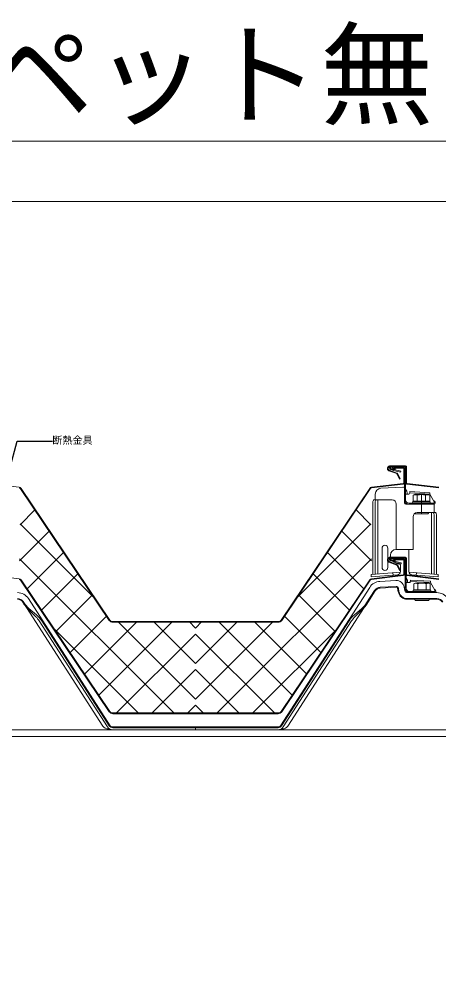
# Model space of a CAD drawing. Units: millimetres at full size, sheet at 1:3; details may follow other scales. Extents: x -1262 to 3778, y -891 to 1036.
# Drawn here: x -275 to 225, y -110 to 1036 of the extents above; entities that cross this region are included whole.
import ezdxf
from ezdxf.enums import TextEntityAlignment as Align

# ---------------------------------------------------------------- set-up
doc = ezdxf.new("R2010")
doc.units = ezdxf.units.MM
doc.header["$LTSCALE"] = 3
doc.linetypes.add('CHAIN2', pattern=[12, 9, -1, 1, -1])
for name, color, linetype, lineweight in [('0-0_補助1', 4, 'Continuous', 5), ('0-6_名称1', 5, 'Continuous', 25), ('0-B_屋根1', 6, 'Continuous', 20), ('2-1_裏貼1', 2, 'Continuous', 18), ('2-A_タイトフレーム', 3, 'Continuous', 9), ('2-C_断熱金具', 7, 'Continuous', 5), ('3-0_吊子', 7, 'Continuous', 5), ('4-2_H鋼1', 2, 'Continuous', 18), ('5-B_枠2', 4, 'Continuous', 5)]:
    doc.layers.add(name, color=color, linetype=linetype, lineweight=lineweight)
doc.layers.add('D-C_補助線1', color=4, linetype='Continuous')
doc.styles.add('ＭＳ ゴシック', font='')
doc.styles.get('ＭＳ ゴシック').set_extended_font_data('MS Gothic')

msp = doc.modelspace()

# ---------------------------------------------------------------- linework, layer by layer
at = {"layer": '0-0_補助1'}
msp.add_lwpolyline([(1191.647, 819), (-1194.647, 819), (-1194.647, -819)], dxfattribs=at)
at = {"layer": '0-6_名称1'}
msp.add_lwpolyline([(-295.771, 464.844), (-277.449, 533.225), (-235.674, 533.225)], dxfattribs=at)
at = {"layer": '0-B_屋根1'}
for p, q in [((174.741, 494.385), (165.192, 497.861)), ((165.568, 498.576), (175.015, 495.137)), ((185.229, 503.79), (167.029, 503.79)), ((185.229, 502.99), (167.029, 502.99)), ((167.929, 502.99), (182.429, 502.99)), ((167.929, 502.19), (182.429, 502.19)), ((167.929, 500.254), (172.929, 500.254)), ((167.929, 499.454), (172.929, 499.454)), ((172.929, 500.254), (172.929, 499.454)), ((176.031, 494.207), (178.814, 488.238)), ((183.429, 501.19), (183.429, 483.708)), ((184.229, 501.19), (184.229, 483.708)), ((185.429, 483.708), (185.429, 502.79)), ((186.229, 483.708), (186.229, 502.79)), ((-275.033, 478.154), (-312.891, 482.716)), ((144.693, 478.155), (182.548, 482.716)), ((144.789, 477.36), (182.548, 481.91)), ((224.871, 477.36), (187.014, 481.921)), ((224.967, 478.154), (187.109, 482.716)), ((-273.568, 476.405), (-167.757, 319.396)), ((-272.904, 476.853), (-167.094, 319.843)), ((142.562, 476.85), (37.019, 319.847)), ((143.226, 476.404), (37.683, 319.401)), ((185.229, 394.79), (167.029, 394.79)), ((185.229, 393.99), (167.029, 393.99)), ((167.929, 393.99), (182.429, 393.99)), ((167.929, 393.19), (182.429, 393.19)), ((167.929, 391.254), (172.929, 391.254)), ((167.929, 390.454), (172.929, 390.454)), ((172.929, 391.254), (172.929, 390.454)), ((183.429, 392.19), (183.429, 374.708)), ((184.229, 392.19), (184.229, 374.708)), ((185.429, 374.708), (185.429, 393.79)), ((186.229, 374.708), (186.229, 393.79)), ((174.741, 385.385), (165.192, 388.861)), ((165.568, 389.576), (175.015, 386.137)), ((176.031, 385.207), (178.814, 379.238)), ((-275.033, 369.154), (-312.891, 373.716)), ((-273.568, 367.405), (-167.757, 210.396)), ((-272.904, 367.853), (-167.094, 210.843)), ((142.562, 367.85), (37.019, 210.847)), ((143.226, 367.404), (37.683, 210.401)), ((144.693, 369.155), (182.548, 373.716)), ((144.789, 368.36), (182.548, 372.91)), ((224.871, 368.36), (187.014, 372.921)), ((224.967, 369.154), (187.109, 373.716)), ((-163.621, 317.19), (33.543, 317.19)), ((-163.62, 317.99), (33.543, 317.99)), ((-163.621, 208.19), (33.543, 208.19)), ((-163.62, 208.99), (33.543, 208.99))]:
    msp.add_line(p, q, dxfattribs=at)
for points in [[(175.306, 493.868), (178.089, 487.9), (178.814, 488.238)], [(175.306, 384.868), (178.089, 378.9), (178.814, 379.238)]]:
    msp.add_lwpolyline(points, dxfattribs=at)
for centre, radius, start, end in [((167.029, 500.541), 3.249, 90, 235.57982), ((167.029, 500.541), 2.449, 90.00009, 233.37631), ((167.929, 501.222), 1.768, 90, 270), ((167.929, 501.222), 0.968, 90, 270), ((174.399, 493.446), 1, 25, 70), ((174.399, 493.446), 1.8, 25, 70), ((182.429, 501.19), 1.8, 0, 90), ((182.429, 501.19), 1, 0, 90), ((185.229, 502.79), 1, 0, 90), ((185.229, 502.79), 0.2, 0, 90), ((182.429, 483.708), 1, 276.86999, 0), ((182.429, 483.708), 1.8, 276.86999, 0), ((187.229, 483.708), 1.8, 180, 263.13001), ((187.229, 483.708), 1, 180, 263.13001), ((-275.392, 475.176), 2.2, 33.97654, 83.13001), ((-275.392, 475.176), 3, 33.97654, 83.13001), ((145.052, 475.176), 3, 96.86999, 146.0895), ((145.052, 475.176), 2.2, 96.86999, 146.0895), ((167.029, 391.541), 3.249, 90, 235.57982), ((167.029, 391.541), 2.449, 90.00009, 233.37631), ((167.929, 392.222), 1.768, 90, 270), ((167.929, 392.222), 0.968, 90, 270), ((182.429, 392.19), 1.8, 0, 90), ((182.429, 392.19), 1, 0, 90), ((185.229, 393.79), 1, 0, 90), ((185.229, 393.79), 0.2, 0, 90), ((174.399, 384.446), 1, 25, 70), ((174.399, 384.446), 1.8, 25, 70), ((-275.392, 366.176), 2.2, 33.97654, 83.13001), ((-275.392, 366.176), 3, 33.97654, 83.13001), ((145.052, 366.176), 3, 96.86999, 146.0895), ((145.052, 366.176), 2.2, 96.86999, 146.0895), ((182.429, 374.708), 1, 276.86999, 0), ((182.429, 374.708), 1.8, 276.86999, 0), ((187.229, 374.708), 1.8, 180, 263.13001), ((187.229, 374.708), 1, 180, 263.13001), ((-163.611, 322.19), 5, 213.97654, 270.11492), ((-163.611, 322.19), 4.2, 213.97654, 270.11492), ((33.533, 322.19), 4.2, 270.11492, 326.0895), ((33.533, 322.19), 5, 270.11492, 326.0895), ((-163.611, 213.19), 5, 213.97654, 270.11492), ((-163.611, 213.19), 4.2, 213.97654, 270.11492), ((33.533, 213.19), 4.2, 270.11492, 326.0895), ((33.533, 213.19), 5, 270.11492, 326.0895)]:
    msp.add_arc(centre, radius, start, end, dxfattribs=at)
at = {"layer": '2-1_裏貼1'}
for p, q in [((-274.156, 433.391), (-256.487, 451.06)), ((144.078, 433.391), (126.41, 451.06)), ((-274.743, 390.377), (-239.406, 425.714)), ((-185.887, 346.298), (-274.14, 434.551)), ((55.809, 346.298), (144.062, 434.551)), ((144.666, 390.377), (109.329, 425.714)), ((-91.005, 208.99), (-274.712, 392.696)), ((-266.32, 356.374), (-222.326, 400.368)), ((-39.072, 208.99), (144.634, 392.696)), ((136.242, 356.374), (92.248, 400.368)), ((-249.12, 331.148), (-205.245, 375.023)), ((119.042, 331.148), (75.167, 375.023)), ((-231.92, 305.921), (-188.164, 349.677)), ((101.842, 305.921), (58.087, 349.677)), ((-214.72, 280.695), (-171.083, 324.332)), ((84.643, 280.695), (41.006, 324.332)), ((-133.432, 208.99), (-235.256, 310.814)), ((-197.52, 255.468), (-135.57, 317.418)), ((-180.32, 230.242), (-92.797, 317.765)), ((-65.039, 225.45), (-156.834, 317.245)), ((-65.039, 267.876), (-114.749, 317.587)), ((-65.039, 310.303), (-72.664, 317.928)), ((-65.039, 310.303), (-57.413, 317.928)), ((-65.039, 267.876), (-15.328, 317.587)), ((-65.039, 225.45), (26.757, 317.245)), ((50.243, 230.242), (-37.28, 317.765)), ((3.354, 208.99), (105.179, 310.814)), ((67.443, 255.468), (5.493, 317.418)), ((-159.145, 208.99), (-65.039, 303.097)), ((29.068, 208.99), (-65.039, 303.097)), ((-116.719, 208.99), (-65.039, 260.67)), ((-13.359, 208.99), (-65.039, 260.67)), ((-74.292, 208.99), (-65.039, 218.244)), ((-55.785, 208.99), (-65.039, 218.244))]:
    msp.add_line(p, q, dxfattribs=at)
at = {"layer": '2-A_タイトフレーム'}
for p, q in [((154.755, 365.914), (173.815, 366.913)), ((36.305, 193.784), (142.533, 358.824)), ((155.124, 358.876), (174.184, 359.875)), ((155.169, 358.022), (174.228, 359.021)), ((175.885, 357.703), (176.609, 353.597)), ((176.727, 357.852), (177.451, 353.745)), ((183.668, 359.076), (184.392, 354.969)), ((-166.648, 193.784), (-264.221, 345.379)), ((138.908, 340.17), (148.459, 355.01)), ((139.141, 338.953), (149.178, 354.547)), ((222.745, 352.49), (187.346, 352.49)), ((222.745, 345.443), (187.346, 345.443)), ((222.745, 344.588), (187.346, 344.588)), ((-269.449, 338.9), (-270.866, 341.102)), ((-269.217, 340.119), (-270.148, 341.565)), ((-175.34, 193.431), (-266.384, 334.882)), ((-265.087, 333.513), (-255.372, 323.84)), ((-263.503, 333.592), (-254.614, 326.002)), ((44.997, 193.431), (136.042, 334.883)), ((133.161, 333.592), (124.272, 326.002)), ((134.745, 333.513), (125.03, 323.84)), ((-169.965, 192.431), (-251.314, 318.818)), ((-167.874, 193.784), (-248.389, 318.875)), ((37.532, 193.784), (118.046, 318.875)), ((39.623, 192.431), (120.971, 318.818)), ((-169.033, 189.99), (-167.4, 189.99)), ((-165.443, 192.49), (-65.039, 192.49)), ((-163.67, 191.49), (-65.039, 191.49)), ((-163.67, 188.99), (-65.039, 188.99)), ((-65.171, 188.99), (-65.171, 192.49)), ((35.101, 192.49), (-65.171, 192.49)), ((33.327, 191.49), (-65.171, 191.49)), ((33.316, 188.99), (-65.171, 188.99)), ((-65.039, 188.99), (-65.039, 192.49)), ((38.691, 189.99), (37.058, 189.99))]:
    msp.add_line(p, q, dxfattribs=at)
for centre, radius, start, end in [((174.312, 357.426), 9.5, 10, 93), ((155.567, 350.435), 15.5, 93, 147.23277), ((155.567, 350.435), 8.452, 93, 147.23277), ((155.567, 350.435), 7.597, 93, 147.23277), ((174.312, 357.426), 2.452, 10, 93), ((174.312, 357.426), 1.597, 10, 93), ((-277.255, 336.99), 15.5, 32.76723, 90), ((-277.255, 336.99), 8.452, 32.76723, 90), ((-277.255, 336.99), 7.597, 32.76723, 90), ((187.346, 355.49), 10.903, 190, 270), ((187.346, 355.49), 10.048, 190, 270), ((187.346, 355.49), 3, 190, 270), ((222.745, 336.99), 15.5, 32.76723, 90), ((222.745, 336.99), 8.452, 32.76723, 90), ((222.745, 336.99), 7.597, 32.76723, 90), ((-242.155, 356.543), 32.5, 212.76723, 225.12245), ((-244.024, 356.407), 30, 212.76723, 229.50957), ((113.681, 356.407), 30, 310.49043, 327.23277), ((111.813, 356.543), 32.5, 314.87755, 327.23277), ((-276.54, 302.582), 30, 32.76723, 45.12245), ((-275.717, 301.285), 32.5, 32.76723, 49.50957), ((145.375, 301.285), 32.5, 130.49043, 147.23277), ((146.198, 302.582), 30, 134.87755, 147.23277), ((-169.033, 197.49), 7.5, 212.76723, 270), ((-163.658, 196.49), 7.5, 212.76723, 270), ((-163.67, 196.49), 5, 212.76723, 270), ((-162.443, 196.49), 5, 212.76723, 270), ((32.101, 196.49), 5, 270, 327.23277), ((33.316, 196.49), 7.5, 270, 327.23277), ((33.327, 196.49), 5, 270, 327.23277), ((38.691, 197.49), 7.5, 270, 327.23277)]:
    msp.add_arc(centre, radius, start, end, dxfattribs=at)
at = {"layer": '2-C_断熱金具'}
for p, q in [((182.124, 478.38), (155.862, 477.004)), ((184.229, 476.383), (184.229, 459.49)), ((146.34, 459.99), (146.34, 374.411)), ((152.229, 462.99), (147.608, 462.99)), ((149.059, 459.99), (149.059, 374.625)), ((149.229, 470.013), (149.229, 462.99)), ((169.229, 462.99), (149.229, 462.99)), ((152.229, 462.99), (152.229, 374.875)), ((174.229, 457.99), (174.229, 403.99)), ((174.229, 457.99), (174.229, 403.99)), ((214.729, 457.99), (185.729, 457.99)), ((219.229, 447.99), (199.229, 447.99)), ((219.229, 457.99), (214.729, 457.99)), ((216.229, 374.875), (216.229, 447.99)), ((216.229, 447.99), (220.85, 447.99)), ((219.229, 457.99), (219.229, 447.99)), ((194.229, 442.99), (194.229, 403.99)), ((219.398, 444.99), (219.398, 374.625)), ((222.117, 444.99), (222.117, 374.411)), ((174.229, 422.879), (174.229, 416.638)), ((157.229, 405.49), (157.229, 382.49)), ((164.229, 405.49), (164.229, 382.49)), ((174.029, 403.99), (179.229, 403.99)), ((194.229, 403.99), (174.229, 403.99)), ((189.229, 403.99), (189.229, 377.688)), ((167.229, 397.19), (167.229, 393.983)), ((168.634, 391.333), (173.666, 387.926)), ((179.229, 386.19), (179.229, 377.688)), ((144.202, 374.243), (179.168, 376.995)), ((144.202, 374.243), (144.437, 371.252)), ((144.437, 371.252), (175.543, 373.7)), ((170.122, 376.283), (170.357, 373.292)), ((224.256, 374.243), (189.289, 376.995)), ((224.02, 371.252), (192.915, 373.7)), ((198.336, 376.283), (198.101, 373.292)), ((224.256, 374.243), (224.02, 371.252))]:
    msp.add_line(p, q, dxfattribs=at)
for centre, radius, start, end in [((156.229, 470.013), 7, 93, 180), ((182.229, 476.383), 2, 0, 92.99998), ((169.229, 457.99), 5, 0, 90), ((185.729, 459.49), 1.5, 180, 270), ((199.229, 442.99), 5, 90, 180), ((160.729, 405.49), 3.5, 0, 180), ((174.029, 397.19), 6.8, 90, 180), ((170.429, 393.983), 3.2, 180, 235.893), ((160.729, 382.49), 3.5, 180, 0), ((180.83, 401.105), 15, 241.46876, 263.87188), ((175.229, 377.688), 4, 274.5, 0), ((193.229, 377.688), 4, 180, 265.5)]:
    msp.add_arc(centre, radius, start, end, dxfattribs=at)
for centre, start_param, end_param in [((147.608, 459.99), 3.14159265, 4.71238898), ((150.327, 459.99), 3.14159265, 4.71238898), ((218.131, 444.99), 1.57079633, 3.14159265), ((220.85, 444.99), 1.57079633, 3.14159265)]:
    msp.add_ellipse(centre, major_axis=(0, -3), ratio=0.422618, start_param=start_param, end_param=end_param, dxfattribs=at)
at = {"layer": '3-0_吊子'}
for p, q in [((169.306, 500.1), (169.306, 500.19)), ((169.87, 498.7), (169.774, 498.814)), ((170.506, 499.99), (170.506, 499.809)), ((170.748, 499.52), (170.506, 499.809)), ((170.957, 498.036), (171.112, 498.001)), ((179.369, 496.118), (171.112, 498.001)), ((181.729, 502.19), (171.306, 502.19)), ((171.361, 499.175), (179.636, 497.288)), ((181.729, 500.99), (171.506, 500.99)), ((179.636, 497.288), (179.369, 496.118)), ((184.229, 498.49), (184.229, 463.19)), ((184.229, 495.317), (185.429, 495.317)), ((185.429, 498.507), (185.429, 463.19)), ((185.429, 475.99), (186.712, 473.424)), ((187.029, 472.082), (187.029, 469.99)), ((190.422, 472.929), (190.318, 470.938)), ((190.338, 471.331), (214.305, 470.075)), ((190.422, 472.929), (214.389, 471.672)), ((214.389, 471.672), (214.305, 470.075)), ((185.429, 469.99), (189.319, 469.99)), ((189.429, 459.19), (219.429, 459.19)), ((193.729, 460.982), (198.802, 461.482)), ((193.729, 460.982), (193.908, 459.161)), ((214.552, 459.19), (193.908, 459.19)), ((195.979, 469.49), (194.414, 468.587)), ((194.414, 461.49), (194.414, 468.587)), ((194.414, 461.49), (214.044, 461.49)), ((195.979, 469.49), (212.479, 469.49)), ((199.321, 461.49), (199.321, 468.587)), ((209.136, 461.49), (209.136, 468.587)), ((212.479, 469.49), (214.044, 468.587)), ((214.044, 461.49), (214.044, 468.587)), ((219.429, 460.79), (214.305, 470.075)), ((214.552, 459.19), (214.729, 460.982)), ((218.601, 462.29), (218.629, 462.29)), ((219.429, 460.79), (219.429, 459.19)), ((220.629, 460.29), (220.629, 459.19)), ((189.429, 457.99), (219.429, 457.99)), ((212.729, 447.99), (212.729, 447.393)), ((196.729, 446.393), (211.729, 446.393)), ((169.906, 390.9), (169.906, 390.99)), ((171.106, 390.79), (171.106, 390.609)), ((171.348, 390.32), (171.106, 390.609)), ((182.329, 392.99), (171.906, 392.99)), ((171.961, 389.975), (180.236, 388.088)), ((182.329, 391.79), (172.106, 391.79)), ((170.47, 389.5), (170.374, 389.614)), ((171.557, 388.836), (171.712, 388.8)), ((179.969, 386.918), (171.712, 388.8)), ((180.236, 388.088), (179.969, 386.918)), ((184.829, 389.29), (184.829, 357.69)), ((184.829, 386.117), (186.029, 386.117)), ((186.029, 389.307), (186.029, 357.69)), ((186.029, 370.49), (187.312, 367.924)), ((191.022, 367.429), (190.918, 365.438)), ((191.022, 367.429), (214.989, 366.172)), ((186.029, 364.49), (189.919, 364.49)), ((187.629, 366.582), (187.629, 364.49)), ((190.938, 365.831), (214.905, 364.575)), ((194.329, 355.482), (199.402, 355.982)), ((194.329, 355.482), (194.508, 353.661)), ((196.579, 363.99), (195.014, 363.087)), ((195.014, 355.99), (195.014, 363.087)), ((195.014, 355.99), (214.644, 355.99)), ((196.579, 363.99), (213.079, 363.99)), ((199.921, 355.99), (199.921, 363.087)), ((209.736, 355.99), (209.736, 363.087)), ((213.079, 363.99), (214.644, 363.087)), ((214.644, 355.99), (214.644, 363.087)), ((214.989, 366.172), (214.905, 364.575)), ((220.029, 355.29), (214.905, 364.575)), ((215.152, 353.69), (215.329, 355.482)), ((219.201, 356.79), (219.229, 356.79)), ((190.029, 353.69), (220.029, 353.69)), ((190.029, 352.49), (220.029, 352.49)), ((215.152, 353.69), (194.508, 353.69)), ((196.329, 344.588), (196.329, 343.99)), ((213.329, 344.588), (213.329, 343.99)), ((220.029, 355.29), (220.029, 353.69)), ((221.229, 354.79), (221.229, 353.69)), ((197.329, 342.99), (212.329, 342.99))]:
    msp.add_line(p, q, dxfattribs=at)
at = {"layer": '3-0_吊子', "linetype": 'CHAIN2'}
msp.add_line((204.229, 446.393), (204.229, 469.49), dxfattribs=at)
at = {"layer": '3-0_吊子'}
for points in [[(193.729, 460.982), (214.729, 460.982), (209.655, 461.482)], [(194.329, 355.482), (215.329, 355.482), (210.255, 355.982)]]:
    msp.add_lwpolyline(points, dxfattribs=at)
for centre, radius, start, end in [((171.306, 500.19), 2, 90, 180), ((171.306, 500.1), 2, 180, 220), ((171.402, 499.986), 2, 220.00029, 257.15662), ((171.506, 499.99), 1, 90, 180), ((171.514, 500.163), 1, 220, 261.15659), ((181.729, 498.49), 3.7, 0, 90), ((181.729, 498.49), 2.5, 0, 90), ((184.029, 472.082), 3, 0, 26.56505), ((189.319, 470.99), 1, 270, 357), ((189.429, 463.19), 5.2, 180, 270), ((189.429, 463.19), 4, 180, 270), ((196.868, 464.337), 4.907, 59.99994, 120.00006), ((198.979, 459.69), 1.8, 90, 95.62833), ((204.229, 455.711), 13.779, 69.13594, 110.86406), ((211.59, 464.337), 4.907, 59.99994, 120.00006), ((209.479, 459.69), 1.8, 84.37167, 90), ((218.629, 460.29), 2, 0, 90), ((219.429, 459.19), 1.2, 270, 0), ((211.729, 447.393), 1, 270, 0), ((196.729, 447.393), 1, 218.8743, 270), ((171.906, 390.99), 2, 90, 180), ((171.906, 390.9), 2, 180, 220), ((172.106, 390.79), 1, 90, 180), ((172.114, 390.963), 1, 220, 261.15659), ((182.329, 389.29), 3.7, 0, 90), ((182.329, 389.29), 2.5, 0, 90), ((172.002, 390.786), 2, 220.00029, 257.15662), ((184.629, 366.582), 3, 0, 26.56505), ((190.029, 357.69), 5.2, 180, 270), ((190.029, 357.69), 4, 180, 270), ((189.919, 365.49), 1, 270, 357), ((197.468, 358.837), 4.907, 59.99994, 120.00006), ((199.579, 354.19), 1.8, 90, 95.62833), ((204.829, 350.211), 13.779, 69.13594, 110.86406), ((212.19, 358.837), 4.907, 59.99994, 120.00006), ((210.079, 354.19), 1.8, 84.37167, 90), ((219.229, 354.79), 2, 0, 90), ((197.329, 343.99), 1, 180, 270), ((212.329, 343.99), 1, 270, 0), ((220.029, 353.69), 1.2, 270, 0)]:
    msp.add_arc(centre, radius, start, end, dxfattribs=at)
at = {"layer": '4-2_H鋼1'}
for p, q in [((-445.671, 188.99), (934.961, 188.99)), ((-445.671, 180.99), (934.961, 180.99))]:
    msp.add_line(p, q, dxfattribs=at)
at = {"layer": '5-B_枠2'}
msp.add_lwpolyline([(-1261.5, 891), (1258.5, 891), (1258.5, -891), (-1261.5, -891)], close=True, dxfattribs=at)

# ---------------------------------------------------------------- texts
at = {"layer": '0-6_名称1', "style": 'ＭＳ ゴシック'}
msp.add_text('断熱金具', height=8.798, dxfattribs=at).set_placement((-235.674, 527.225), align=Align.BOTTOM_LEFT)
at = {"layer": 'D-C_補助線1', "style": 'ＭＳ ゴシック'}
msp.add_text('ケラバ部（パラペット無し）', height=98.97, dxfattribs=at).set_placement((-1266.54, 891), align=Align.BOTTOM_LEFT)

doc.saveas('drawing.dxf')
